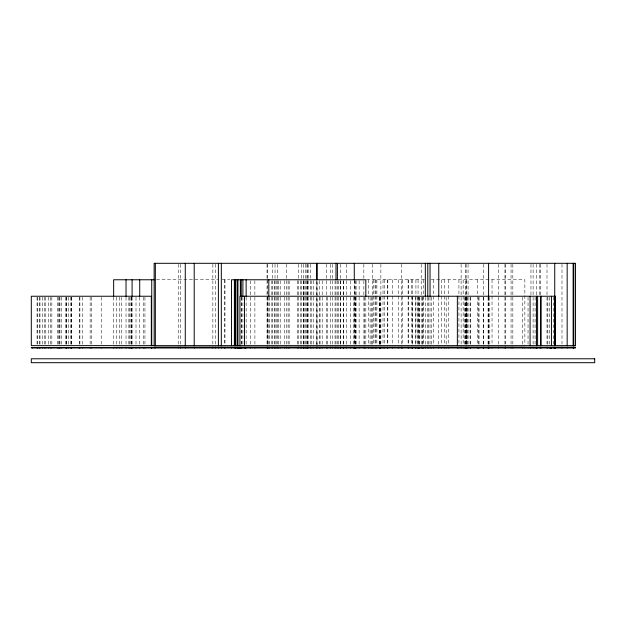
<?xml version="1.0" encoding="UTF-8"?>
<svg xmlns="http://www.w3.org/2000/svg" width="626" height="626" viewBox="0 0 626 626"><rect width="100%" height="100%" fill="white"/><g stroke="black" fill="none" stroke-linecap="round" stroke-linejoin="round"><path stroke-width="0.47" stroke-dasharray="3.13 2.35" d="M156.484 279.767L217.848 279.767M222.167 279.767L229.812 279.767M366.539 279.767L424.381 279.767M431.087 279.767L524.854 279.767L524.854 345.638M561.999 264.274L561.999 344.668M553.642 297.201L553.642 344.668M549.722 297.201L549.722 344.668M547.836 297.201L547.836 344.668M547.007 264.274L547.007 344.668M540.418 264.274L540.418 295.269M539.792 264.274L539.792 295.269M536.662 264.274L536.662 295.269M535.089 297.201L535.089 344.668M533.109 264.274L533.109 344.668M530.965 264.274L530.965 295.269M528.039 297.201L528.039 344.668M522.655 297.201L522.655 344.668M512.835 264.274L512.835 344.668M511.059 264.274L511.059 344.668M505.417 264.274L505.417 344.668M504.947 264.274L504.947 344.668M498.578 264.274L498.578 344.668M492.044 279.767L492.044 345.638M489.798 297.201L489.798 345.638M488.593 297.201L488.593 344.668M488.335 297.201L488.335 344.668M488.077 297.201L488.077 344.668M483.577 297.201L483.577 344.668M483.264 264.274L483.264 344.668M479.039 297.201L479.039 344.668M478.46 297.201L478.46 344.668M477.466 279.767L477.466 345.638M470.259 297.201L470.259 344.668M470.103 297.201L470.103 344.668M468.068 264.274L468.068 344.668M467.332 297.201L467.332 344.668M466.652 297.201L466.652 344.668M466.55 279.767L466.55 345.638M466.448 297.201L466.448 344.668M466.08 264.274L466.08 344.668M465.814 264.274L465.814 344.668M465.611 297.201L465.611 344.668M464.672 297.201L464.672 344.668M463.154 279.767L463.154 345.638M461.119 264.274L461.119 344.668M458.921 279.767L458.921 345.638M448.631 279.767L448.631 345.638M446.174 297.201L446.174 344.668M444.499 279.767L444.499 345.638M441.267 279.767L441.267 344.668M438.756 297.201L438.756 344.668M433.685 279.767L433.685 345.638M431.392 297.201L431.392 344.668M430.031 297.201L430.031 344.668M428.309 297.201L428.309 344.668M427.785 297.201L427.785 344.668M425.328 297.201L425.328 344.668M423.34 279.767L423.34 345.638M422.926 297.201L422.926 344.668M422.245 297.201L422.245 344.668M421.204 264.274L421.204 344.668M419.318 297.201L419.318 344.668M419.115 297.201L419.115 344.668M418.434 297.201L418.434 344.668M418.066 279.767L418.066 345.638M417.284 297.201L417.284 344.668M415.922 279.767L415.922 345.638M415.664 297.201L415.664 344.668M412.636 279.767L412.636 345.638M412.581 297.201L412.581 344.668M411.227 279.767L411.227 345.638M408.77 279.767L408.77 345.638M408.113 279.767L408.113 345.638M402.346 279.767L402.346 345.638M401.712 264.274L401.712 344.668M398.527 279.767L398.527 345.638M392.674 279.767L392.674 345.638M387.823 279.767L387.823 345.638M387.298 279.767L387.298 345.638M384.63 279.767L384.63 345.638M383.01 279.767L383.01 345.638M380.874 264.274L380.874 344.668M380.663 297.201L380.663 344.668M379.88 297.201L379.88 344.668M379.771 297.201L379.771 344.668M379.356 297.201L379.356 344.668M376.899 279.767L376.899 345.638M375.905 279.767L375.905 345.638M375.068 279.767L375.068 345.638M373.346 279.767L373.346 345.638M372.619 264.274L372.619 344.668M371.625 297.201L371.625 344.668M370.107 297.201L370.107 344.668M368.542 279.767L368.542 345.638M365.827 297.201L365.827 345.638M364.622 297.201L364.622 344.668M363.839 264.274L363.941 344.668M359.136 280.738L359.136 344.668M356.108 280.738L356.108 344.668M355.584 297.201L355.584 344.668M355.271 280.738L355.271 344.668M354.386 279.767L354.386 344.668M354.277 280.738L354.277 344.668M353.706 297.201L353.706 344.668M350.521 280.738L350.521 344.668M346.288 264.274L346.288 344.668M343.408 280.738L343.408 344.668M343.306 280.738L343.306 344.668M340.646 264.274L340.646 344.668M340.223 280.738L340.223 344.668M338.447 280.738L338.447 344.668M337.406 280.738L337.406 344.668M335.998 280.738L335.998 344.668M335.051 280.738L335.051 344.668M332.492 264.274L332.492 344.668M330.559 264.274L330.559 344.668M327.586 297.201L327.586 344.668M326.537 264.274L326.537 344.668M322.202 280.738L322.202 344.668M320.058 297.201L320.058 344.668M319.745 280.738L319.745 344.668M316.772 280.738L316.772 344.668M313.532 280.738L313.532 344.668M311.803 280.738L311.803 344.668M310.606 264.274L310.606 344.668M308.149 264.274L308.149 344.668M307.522 264.274L307.522 344.668M307.053 280.738L307.053 344.668M306.943 264.274L306.943 344.668M305.378 264.274L305.378 344.668M304.126 280.738L304.126 344.668M303.712 280.738L303.712 344.668M303.446 264.274L303.446 344.668M301.458 264.274L301.458 344.668M300.261 280.738L300.261 344.668M298.43 264.274L298.43 344.668M297.233 280.738L297.233 344.668M289.134 280.738L289.134 344.668M288.085 280.738L288.085 344.668M286.465 264.274L286.465 344.668M284.431 280.738L284.431 344.668M280.198 280.738L280.198 344.668M278.476 280.738L278.476 344.668M277.381 264.274L277.381 344.668M276.176 280.738L276.176 344.668M275.025 264.274L275.025 344.668M274.767 280.738L274.767 344.668M272.678 264.274L272.678 344.668M271.84 280.738L271.84 344.668M269.438 297.201L269.438 344.668M268.812 297.201L268.812 344.668M267.709 264.274L267.709 278.797M267.709 297.201L267.709 344.668M267.552 279.767L267.552 344.668M267.036 264.274L267.036 344.668M254.86 280.738L254.915 344.668M250.525 280.738L250.525 344.668M246.135 297.201L246.135 344.668M242.896 297.201L242.896 344.668M241.746 297.201L241.746 344.668M241.174 297.201L241.174 344.668M224.977 279.767L224.977 345.638M224.664 279.767L224.664 345.638M215.367 264.274L215.367 344.668M212.856 264.274L212.856 344.668M180.311 264.274L180.311 344.668M178.222 264.274L178.222 344.668M144.942 297.201L144.942 344.668M143.737 297.201L143.737 345.638M139.715 297.201L139.715 344.668M136.006 297.201L136.006 344.668M132.094 297.201L132.094 344.668M131.781 297.201L131.781 344.668M131.671 297.201L131.671 344.668M130.944 297.201L130.944 344.668M129.793 297.201L129.793 344.668M128.854 297.201L128.854 344.668M126.029 297.201L126.029 344.668M121.225 297.201L121.225 344.668M119.707 297.201L119.707 344.668M116.366 297.201L116.366 344.668M113.65 297.201L113.65 344.668M101.216 297.201L101.216 344.668M91.239 297.201L91.239 344.668M90.144 297.201L90.144 345.638M82.562 297.201L82.562 344.668M79.901 297.201L79.901 344.668M79.275 297.201L79.275 344.668M71.591 297.201L71.591 344.668M71.121 297.201L71.121 344.668M70.918 297.201L70.918 344.668M68.774 297.201L68.774 344.668M66.739 297.201L66.739 344.668M66.372 297.201L66.372 344.668M65.793 297.201L65.793 344.668M61.614 297.201L61.614 344.668M59.893 297.201L59.893 344.668M59.791 297.201L59.791 344.668M58.641 297.201L58.641 344.668M57.702 297.201L57.702 344.668M51.848 297.201L51.848 344.668M50.385 297.201L50.385 345.638M48.656 297.201L48.656 344.668M45.784 297.201L45.784 344.668M44.376 297.201L44.376 344.668M42.599 297.201L42.599 344.668M39.986 297.201L39.986 344.668M39.728 297.201L39.728 344.668M37.74 297.201L37.74 344.668M37.059 297.201L37.059 344.668M317.03 344.668L317.03 280.738L316.975 344.668"/><path stroke-width="0.94" d="M154.591 279.767L113.65 279.767L113.65 296.239M555.254 347.524L239.922 347.524L239.922 347.986M573.807 263.303L573.807 345.638M573.807 347.211L573.807 347.986M573.596 347.211L573.596 347.986M573.126 263.303L573.126 345.638M573.126 347.211L573.126 347.986M567.172 263.303L567.172 345.638M567.172 347.211L567.172 347.986M561.999 347.211L561.999 347.986M555.254 345.638L555.254 296.239L239.922 296.239L239.922 345.638M555.207 347.524L555.254 347.986M555.098 296.239L555.098 345.638M555.098 347.524L555.098 347.986M554.839 296.239L554.839 345.638M554.839 347.524L554.839 347.986M554.738 263.303L554.738 296.239M554.738 347.211L554.738 347.986M554.472 347.524L554.472 347.986M553.642 347.524L553.642 347.986M551.443 296.239L551.443 345.638M550.763 347.524L550.763 347.986M550.504 347.524L550.504 347.986M550.191 347.524L550.191 347.986M549.722 347.524L549.722 347.986M547.836 347.524L547.836 347.986M547.007 347.211L547.007 347.986M541.154 296.239L541.154 345.638M541.154 347.524L541.154 347.986M540.473 296.239L540.473 345.638M540.418 347.211L540.473 347.986M539.792 347.211L539.792 347.986M537.601 296.239L537.601 345.638M537.601 347.524L537.601 347.986M536.662 347.211L536.662 347.986M536.505 296.239L536.505 345.638M536.505 347.524L536.505 347.986M535.089 347.524L535.089 347.986M533.109 347.211L533.109 347.986M530.965 347.211L530.965 347.986M530.073 296.239L530.073 345.638M530.073 347.524L530.073 347.986M528.039 347.524L528.039 347.986M524.854 347.986L524.854 347.367L113.65 347.367L113.65 347.986M522.655 347.524L522.655 347.986M512.835 347.211L512.835 347.986M511.059 347.211L511.059 347.986M505.417 347.211L505.417 347.986M504.947 347.211L504.947 347.986M498.578 347.211L498.578 347.986M492.044 347.367L492.044 347.986M489.798 347.367L489.798 347.986M488.593 263.303L488.593 296.239M488.593 347.211L488.593 347.986M488.335 347.211L488.335 347.986M488.077 347.524L488.077 347.986M483.577 347.524L483.577 347.986M483.264 347.211L483.264 347.986M479.039 347.524L479.039 347.986M478.46 347.524L478.46 347.986M477.466 347.367L477.466 347.986M470.259 347.524L470.259 347.986M470.103 347.524L470.103 347.986M468.068 347.211L468.068 347.986M467.332 347.524L467.332 347.986M466.652 347.524L466.652 347.986M466.55 347.367L466.55 347.986M466.448 347.524L466.448 347.986M466.08 347.211L466.08 347.986M465.814 347.211L465.814 347.986M465.611 347.524L465.611 347.986M464.672 347.524L464.672 347.986M463.154 347.367L463.154 347.986M461.119 347.211L461.119 347.986M458.921 347.367L458.921 347.986M457.356 296.239L457.356 345.638M457.356 347.524L457.356 347.986M448.631 347.367L448.685 347.986M446.174 347.524L446.174 347.986M444.499 347.367L444.499 347.986M441.267 347.367L441.267 347.986M438.756 263.303L438.756 296.239M438.756 347.211L438.756 347.986M433.685 347.367L433.685 347.986M431.392 347.524L431.392 347.986M430.031 263.303L430.031 296.239M430.031 347.211L430.031 347.986M428.309 347.524L428.309 347.986M427.785 263.303L427.785 296.239M427.785 347.211L427.785 347.986M425.328 263.303L425.328 296.239M425.328 347.211L425.328 347.986M423.34 347.367L423.34 347.986M422.926 347.524L422.926 347.986M422.245 347.524L422.245 347.986M421.204 347.211L421.204 347.986M419.318 347.524L419.318 347.986M419.115 347.524L419.115 347.986M418.434 347.524L418.434 347.986M418.066 347.367L418.066 347.986M417.284 347.524L417.284 347.986M415.922 347.367L415.875 347.986M415.664 347.524L415.664 347.986M412.636 347.367L412.636 347.986M412.581 347.524L412.581 347.986M411.227 347.367L411.227 347.986M408.77 347.367L408.77 347.986M408.113 347.367L408.113 347.986M402.346 347.367L402.346 347.986M401.712 347.211L401.712 347.986M398.527 347.367L398.527 347.986M392.674 347.367L392.674 347.986M387.823 347.367L387.823 347.986M387.298 347.367L387.298 347.986M384.63 347.367L384.63 347.986M383.01 347.367L383.01 347.986M380.874 347.211L380.874 347.986M380.663 347.524L380.663 347.986M379.88 347.524L379.88 347.986M379.771 347.524L379.771 347.986M379.356 347.524L379.356 347.986M376.899 347.367L376.899 347.986M375.905 347.367L375.905 347.986M375.068 347.367L375.068 347.986M373.346 347.367L373.346 347.986M372.619 347.211L372.619 347.986M371.625 347.524L371.625 347.986M370.107 347.524L370.107 347.986M368.542 347.367L368.542 347.986M365.827 296.239L365.827 279.767L231.51 279.767L231.51 345.638M365.827 347.367L365.827 347.986M364.622 347.524L364.622 347.986M363.839 347.211L363.941 347.986M359.136 347.367L359.136 347.986M356.108 347.367L356.108 347.986M355.584 347.524L355.584 347.986M355.271 347.367L355.271 347.986M354.386 347.367L354.386 347.986M354.277 263.303L354.277 279.767M354.277 347.211L354.277 347.986M353.706 347.524L353.706 347.986M350.521 347.367L350.521 347.986M346.288 347.211L346.288 347.986M343.408 347.367L343.408 347.986M343.306 347.367L343.306 347.986M340.646 347.211L340.646 347.986M340.223 347.367L340.223 347.986M338.447 347.367L338.447 347.986M337.406 263.303L337.406 279.767M337.406 347.211L337.406 347.986M335.998 263.303L335.998 279.767M335.998 347.211L335.998 347.986M335.051 347.211L335.051 347.986M332.492 347.211L332.492 347.986M330.559 347.211L330.559 347.986M327.586 347.524L327.586 347.986M326.537 347.211L326.537 347.986M322.202 347.367L322.202 347.986M320.058 347.524L320.058 347.986M319.745 347.367L319.745 347.986M317.03 263.303L317.03 279.767M317.03 347.211L317.03 347.986L316.975 347.367M316.772 263.303L316.772 279.767M316.772 347.211L316.772 347.986M313.532 347.367L313.532 347.986M311.803 347.367L311.803 347.986M310.606 347.211L310.606 347.986M308.149 347.211L308.149 347.986M307.522 347.211L307.522 347.986M307.053 347.367L307.053 347.986M306.943 347.211L306.943 347.986M305.378 347.211L305.378 347.986M304.126 347.367L304.126 347.986M303.712 347.367L303.712 347.986M303.446 347.211L303.446 347.986M301.458 347.211L301.458 347.986M300.261 347.367L300.261 347.986M298.43 347.211L298.43 347.986M297.233 347.367L297.233 347.986M289.134 347.367L289.134 347.986M288.085 347.367L288.085 347.986M286.465 347.211L286.465 347.986M284.431 347.367L284.431 347.986M280.198 347.367L280.198 347.986M278.476 347.367L278.476 347.986M277.381 347.211L277.381 347.986M276.176 347.367L276.176 347.986M275.025 347.211L275.025 347.986M274.767 347.367L274.767 347.986M272.678 347.211L272.678 347.986M271.84 347.367L271.84 347.986M269.438 347.367L269.438 347.986M268.812 279.767L268.812 296.239M268.812 347.367L268.812 347.986M267.709 347.211L267.709 347.986M267.552 347.367L267.552 347.986M267.036 347.211L267.036 347.986M254.915 347.367L254.86 347.986M250.525 347.367L250.525 347.986M246.135 279.767L246.135 296.239M246.135 347.367L246.135 347.986M245.408 347.524L245.408 347.986M245.04 347.367L245.04 347.986M244.516 296.239L244.516 345.638M244.516 347.524L244.516 347.986M242.896 279.767L242.896 296.239M242.896 347.367L242.896 347.986M241.746 347.367L241.746 347.986M241.174 279.767L241.174 296.239M241.174 347.367L241.174 347.986M240.595 279.767L240.595 296.239M240.595 347.367L240.595 347.986M240.439 347.367L240.439 347.986M240.337 279.767L240.337 296.239M240.337 347.367L240.337 347.986M240.079 347.524L240.079 347.986M239.398 347.367L239.398 347.986M239.187 347.367L239.187 347.986M239.085 347.367L239.085 347.986M238.772 347.367L238.772 347.986M238.662 347.367L238.662 347.986M238.404 347.367L238.404 347.986M237.935 279.767L237.935 345.638M237.935 347.367L237.935 347.986M237.677 347.367L237.677 347.986M237.41 279.767L237.41 345.638M237.41 347.367L237.41 347.986M236.057 347.367L236.057 347.986M235.845 279.767L235.845 345.638M235.845 347.367L235.845 347.986M235.266 279.767L235.266 345.638M235.266 347.367L235.266 347.986M234.382 279.767L234.382 345.638M234.382 347.367L234.382 347.986M231.51 347.367L231.51 347.986M224.977 347.367L224.977 347.986M224.664 347.367L224.664 347.986M221.322 263.303L221.322 345.638M221.322 347.211L221.322 347.986M218.396 263.303L218.396 345.638M218.396 347.211L218.396 347.986M215.367 347.211L215.367 347.986M212.856 347.211L212.856 347.986M194.209 263.303L194.209 345.638M194.209 347.211L194.209 347.986M185.273 263.303L185.273 345.638M185.273 347.211L185.273 347.986M180.311 347.211L180.311 347.986M178.222 347.211L178.222 347.986M155.342 263.303L155.342 345.638M155.342 347.211L155.342 347.986M154.137 345.638L154.137 263.303L575.529 263.303L575.529 345.638L31.3 345.638L31.3 296.239L151.32 296.239L151.32 345.638M154.137 347.986L154.137 347.211L575.529 347.211L575.529 347.986L31.3 347.986L31.3 347.524L151.32 347.524L151.32 347.986M151.735 279.767L151.735 345.638M151.735 347.367L151.735 347.986M144.942 347.524L144.942 347.986M143.737 347.524L143.737 347.986M139.715 279.767L139.715 296.239M139.715 347.367L139.715 347.986M136.006 347.524L136.006 347.986M132.094 279.767L132.094 296.239M132.094 347.367L132.094 347.986M131.781 347.524L131.781 347.986M131.671 347.524L131.671 347.986M130.944 347.524L130.944 347.986M129.793 347.524L129.793 347.986M128.854 347.524L128.854 347.986M126.029 279.767L126.029 296.239M126.029 347.367L126.029 347.986M121.225 347.524L121.225 347.986M119.707 347.524L119.707 347.986M116.366 347.524L116.366 347.986M101.216 347.524L101.216 347.986M91.239 347.524L91.239 347.986M90.144 347.524L90.144 347.986M82.562 347.524L82.562 347.986M79.901 347.524L79.901 347.986M79.275 347.524L79.275 347.986M71.591 347.524L71.591 347.986M71.121 347.524L71.121 347.986M70.918 347.524L70.918 347.986M68.774 347.524L68.774 347.986M66.739 347.524L66.739 347.986M66.372 347.524L66.372 347.986M65.793 347.524L65.793 347.986M61.614 347.524L61.614 347.986M59.893 347.524L59.893 347.986M59.791 347.524L59.791 347.986M58.641 347.524L58.641 347.986M57.702 347.524L57.702 347.986M51.848 347.524L51.848 347.986M50.385 347.524L50.385 347.986M48.656 347.524L48.656 347.986M45.784 347.524L45.784 347.986M44.376 347.524L44.376 347.986M42.599 347.524L42.599 347.986M39.986 347.524L39.986 347.986M39.728 347.524L39.728 347.986M37.74 347.524L37.74 347.986M37.059 347.524L37.059 347.986M32.411 347.524L32.411 347.986M594.7 358.784L31.3 358.784L31.3 362.697L594.7 362.697L594.7 358.784M551.498 347.986L551.498 347.524L551.443 347.986"/></g></svg>
